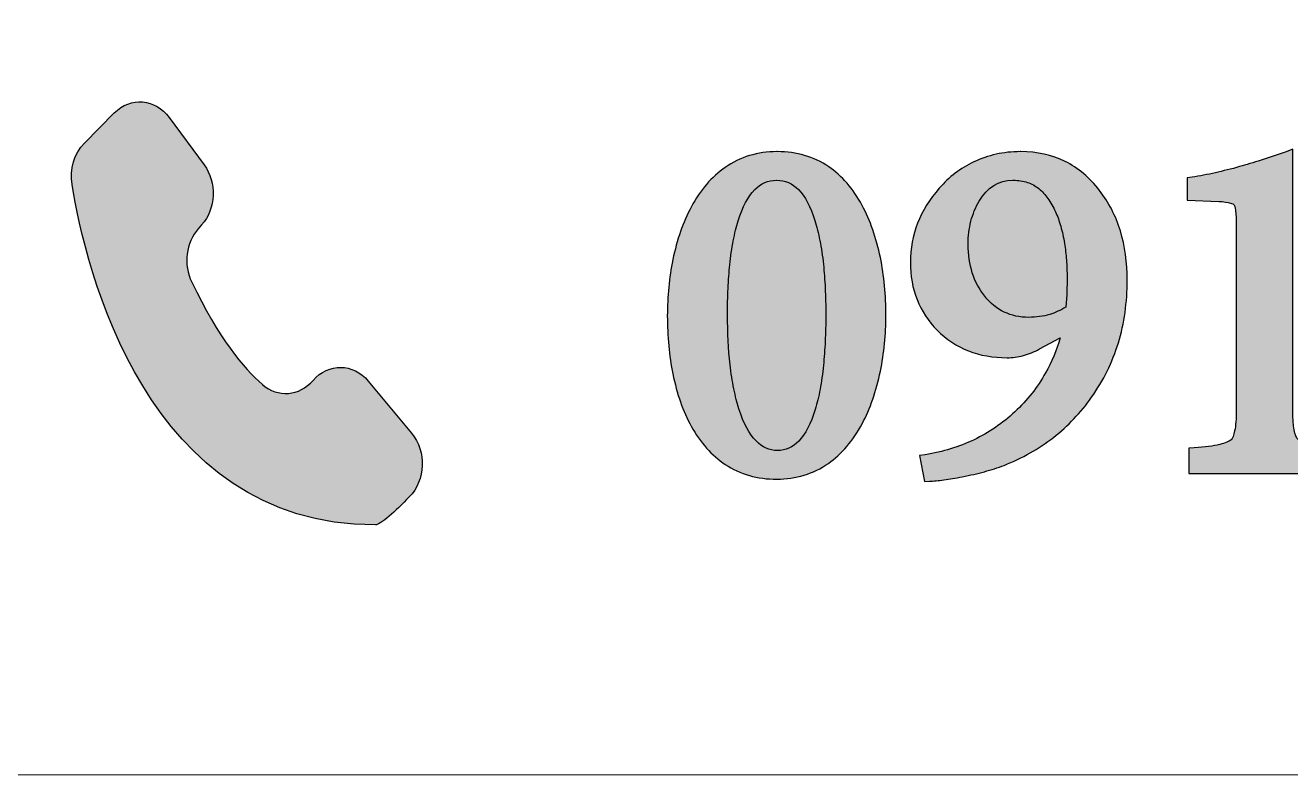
# Model space of a CAD drawing. Header units: millimetres. Extents: x -228 to -124, y -139 to -90.
# Drawn here: x -218.79 to -206.72, y -139.37 to -132.22 of the extents above; entities that cross this region are included whole.
import ezdxf

# ---------------------------------------------------------------- set-up
doc = ezdxf.new("R2010")
doc.units = ezdxf.units.MM
doc.header["$MEASUREMENT"] = 0
doc.layers.add('Layer 1', color=7, linetype='Continuous')

msp = doc.modelspace()

# ---------------------------------------------------------------- hatches: boundary and pattern name
at = {"layer": 'Layer 1', "true_color": 0x373435}
h = msp.add_hatch(color=250, dxfattribs=at)
edge = h.paths.add_edge_path()
edge.add_spline(control_points=[(-217.1407, -134.1575), (-217.1407, -134.1575), (-217.1084, -134.1214), (-217.1084, -134.1214), (-216.9712, -133.9662), (-216.9612, -133.7164), (-217.0854, -133.5479), (-217.0854, -133.5479), (-217.4168, -133.0972), (-217.4168, -133.0972), (-217.5501, -132.9157), (-217.7871, -132.8959), (-217.942, -133.0526), (-217.942, -133.0526), (-218.2268, -133.3401), (-218.2268, -133.3401), (-218.3249, -133.4392), (-218.3693, -133.5894), (-218.3452, -133.7367), (-218.2164, -134.5294), (-217.6403, -136.9851), (-215.4516, -136.9851), (-215.4023, -136.9851), (-215.2613, -136.8542), (-215.1282, -136.718), (-214.9723, -136.5587), (-214.9617, -136.283), (-215.1057, -136.1105), (-215.1057, -136.1105), (-215.5191, -135.6119), (-215.5191, -135.6119), (-215.6619, -135.4398), (-215.8989, -135.4368), (-216.0458, -135.6059), (-216.0458, -135.6059), (-216.0458, -135.6059), (-216.0458, -135.6059), (-216.1764, -135.7551), (-216.3824, -135.7729), (-216.5294, -135.6444), (-216.7064, -135.4902), (-216.9466, -135.2022), (-217.2036, -134.6672), (-217.2837, -134.5006), (-217.2587, -134.2915), (-217.1407, -134.1575)], knot_values=[0, 0, 0, 0, 0.0666667, 0.0666667, 0.0666667, 0.1333333, 0.1333333, 0.1333333, 0.2, 0.2, 0.2, 0.2666667, 0.2666667, 0.2666667, 0.3333333, 0.3333333, 0.3333333, 0.4, 0.4, 0.4, 0.4666667, 0.4666667, 0.4666667, 0.5333333, 0.5333333, 0.5333333, 0.6, 0.6, 0.6, 0.6666667, 0.6666667, 0.6666667, 0.7333333, 0.7333333, 0.7333333, 0.8, 0.8, 0.8, 0.8666667, 0.8666667, 0.8666667, 0.9333333, 0.9333333, 0.9333333, 1, 1, 1, 1], degree=3, periodic=1)
h = msp.add_hatch(color=250, dxfattribs=at)
edge = h.paths.add_edge_path()
edge.add_spline(control_points=[(-211.6159, -133.4225), (-211.5246, -133.4225), (-211.4381, -133.4346), (-211.3565, -133.4584), (-211.2745, -133.4824), (-211.1979, -133.5186), (-211.1274, -133.5663), (-211.0637, -133.6099), (-211.005, -133.6624), (-210.952, -133.724), (-210.8991, -133.7853), (-210.8511, -133.8558), (-210.8087, -133.9349), (-210.7703, -134.0066), (-210.736, -134.0846), (-210.707, -134.1678), (-210.678, -134.2502), (-210.6534, -134.3389), (-210.6339, -134.433), (-210.6164, -134.5192), (-210.6034, -134.6089), (-210.5946, -134.7028), (-210.5859, -134.796), (-210.5813, -134.8904), (-210.5813, -134.9854), (-210.5813, -135.0755), (-210.5859, -135.1657), (-210.5946, -135.2556), (-210.6032, -135.3443), (-210.6164, -135.432), (-210.6339, -135.5178), (-210.6536, -135.6132), (-210.6782, -135.7028), (-210.707, -135.786), (-210.736, -135.8699), (-210.7703, -135.948), (-210.8087, -136.0196), (-210.8523, -136.1013), (-210.9008, -136.1737), (-210.9537, -136.236), (-211.0078, -136.2994), (-211.0668, -136.3537), (-211.1302, -136.3976), (-211.202, -136.4475), (-211.2792, -136.4855), (-211.3613, -136.5104), (-211.4436, -136.5357), (-211.5309, -136.5485), (-211.6224, -136.5485), (-211.7147, -136.5485), (-211.8019, -136.5366), (-211.8834, -136.5134), (-211.9659, -136.4901), (-212.0427, -136.4546), (-212.1135, -136.4078), (-212.178, -136.3649), (-212.2379, -136.3125), (-212.2924, -136.2511), (-212.3462, -136.1905), (-212.3953, -136.1207), (-212.4386, -136.0427), (-212.4776, -135.9719), (-212.5118, -135.8945), (-212.5409, -135.8113), (-212.5698, -135.729), (-212.5944, -135.6392), (-212.6142, -135.5437), (-212.6314, -135.4574), (-212.6447, -135.3677), (-212.6533, -135.2752), (-212.6619, -135.1815), (-212.6665, -135.0858), (-212.6665, -134.9884), (-212.6665, -134.8973), (-212.6619, -134.8062), (-212.6533, -134.7159), (-212.6448, -134.6269), (-212.6314, -134.539), (-212.6142, -134.4528), (-212.5944, -134.3581), (-212.5698, -134.2688), (-212.5409, -134.1856), (-212.512, -134.1023), (-212.4777, -134.0237), (-212.439, -133.9509), (-212.3956, -133.8695), (-212.3467, -133.7972), (-212.2931, -133.7348), (-212.239, -133.6716), (-212.179, -133.6175), (-212.1141, -133.573), (-212.0426, -133.5231), (-211.965, -133.4853), (-211.883, -133.4602), (-211.8007, -133.4352), (-211.7135, -133.4225), (-211.6224, -133.4225), (-211.6224, -133.4225), (-211.6159, -133.4225), (-211.6159, -133.4225)], knot_values=[0, 0, 0, 0, 0.030303, 0.030303, 0.030303, 0.0606061, 0.0606061, 0.0606061, 0.0909091, 0.0909091, 0.0909091, 0.1212121, 0.1212121, 0.1212121, 0.1515152, 0.1515152, 0.1515152, 0.1818182, 0.1818182, 0.1818182, 0.2121212, 0.2121212, 0.2121212, 0.2424242, 0.2424242, 0.2424242, 0.2727273, 0.2727273, 0.2727273, 0.3030303, 0.3030303, 0.3030303, 0.3333333, 0.3333333, 0.3333333, 0.3636364, 0.3636364, 0.3636364, 0.3939394, 0.3939394, 0.3939394, 0.4242424, 0.4242424, 0.4242424, 0.4545455, 0.4545455, 0.4545455, 0.4848485, 0.4848485, 0.4848485, 0.5151515, 0.5151515, 0.5151515, 0.5454545, 0.5454545, 0.5454545, 0.5757576, 0.5757576, 0.5757576, 0.6060606, 0.6060606, 0.6060606, 0.6363636, 0.6363636, 0.6363636, 0.6666667, 0.6666667, 0.6666667, 0.6969697, 0.6969697, 0.6969697, 0.7272727, 0.7272727, 0.7272727, 0.7575758, 0.7575758, 0.7575758, 0.7878788, 0.7878788, 0.7878788, 0.8181818, 0.8181818, 0.8181818, 0.8484848, 0.8484848, 0.8484848, 0.8787879, 0.8787879, 0.8787879, 0.9090909, 0.9090909, 0.9090909, 0.9393939, 0.9393939, 0.9393939, 0.969697, 0.969697, 0.969697, 1, 1, 1, 1], degree=3, periodic=1)
h = msp.add_hatch(color=250, dxfattribs=at)
edge = h.paths.add_edge_path()
edge.add_spline(control_points=[(-209.2946, -133.4225), (-209.1391, -133.4225), (-208.9983, -133.4536), (-208.8727, -133.5155), (-208.7472, -133.5774), (-208.6372, -133.6702), (-208.5435, -133.7932), (-208.4556, -133.907), (-208.3891, -134.0358), (-208.3451, -134.1791), (-208.3015, -134.322), (-208.2793, -134.4789), (-208.2793, -134.6494), (-208.2793, -134.8612), (-208.3078, -135.0605), (-208.3643, -135.2468), (-208.421, -135.4336), (-208.5062, -135.6067), (-208.619, -135.7659), (-208.7223, -135.9132), (-208.8439, -136.0413), (-208.9832, -136.1498), (-209.1225, -136.2583), (-209.2797, -136.3474), (-209.4539, -136.4163), (-209.5133, -136.4389), (-209.5761, -136.4592), (-209.6421, -136.477), (-209.7073, -136.4947), (-209.7783, -136.5108), (-209.8539, -136.5251), (-209.9171, -136.5377), (-209.9754, -136.5477), (-210.0278, -136.5548), (-210.08, -136.5619), (-210.1269, -136.5664), (-210.1672, -136.5677), (-210.1672, -136.5677), (-210.2135, -136.5691), (-210.2135, -136.5691), (-210.2135, -136.5691), (-210.2625, -136.3233), (-210.2625, -136.3233), (-210.2625, -136.3233), (-210.2063, -136.3144), (-210.2063, -136.3144), (-210.0386, -136.2876), (-209.8832, -136.24), (-209.741, -136.1721), (-209.599, -136.1042), (-209.4689, -136.0152), (-209.3513, -135.9054), (-209.2336, -135.7954), (-209.136, -135.6716), (-209.0588, -135.5349), (-209.0005, -135.4316), (-208.9536, -135.3202), (-208.918, -135.2009), (-208.918, -135.2009), (-209.1152, -135.3058), (-209.1152, -135.3058), (-209.167, -135.3335), (-209.2188, -135.3543), (-209.2703, -135.3681), (-209.3224, -135.3821), (-209.3743, -135.3891), (-209.426, -135.3891), (-209.5607, -135.3891), (-209.6839, -135.3671), (-209.7949, -135.3235), (-209.9066, -135.2796), (-210.0058, -135.2137), (-210.0924, -135.1263), (-210.1776, -135.0411), (-210.2419, -134.9435), (-210.2846, -134.8344), (-210.3269, -134.7261), (-210.3484, -134.6066), (-210.3484, -134.4763), (-210.3484, -134.2177), (-210.2561, -133.9821), (-210.0722, -133.7712), (-210.0263, -133.7184), (-209.9752, -133.6705), (-209.9204, -133.6286), (-209.8663, -133.5874), (-209.8073, -133.5513), (-209.744, -133.521), (-209.6754, -133.4881), (-209.6037, -133.4634), (-209.5299, -133.4471), (-209.4562, -133.4309), (-209.3798, -133.4225), (-209.3011, -133.4225), (-209.3011, -133.4225), (-209.2946, -133.4225), (-209.2946, -133.4225)], knot_values=[0, 0, 0, 0, 0.03125, 0.03125, 0.03125, 0.0625, 0.0625, 0.0625, 0.09375, 0.09375, 0.09375, 0.125, 0.125, 0.125, 0.15625, 0.15625, 0.15625, 0.1875, 0.1875, 0.1875, 0.21875, 0.21875, 0.21875, 0.25, 0.25, 0.25, 0.28125, 0.28125, 0.28125, 0.3125, 0.3125, 0.3125, 0.34375, 0.34375, 0.34375, 0.375, 0.375, 0.375, 0.40625, 0.40625, 0.40625, 0.4375, 0.4375, 0.4375, 0.46875, 0.46875, 0.46875, 0.5, 0.5, 0.5, 0.53125, 0.53125, 0.53125, 0.5625, 0.5625, 0.5625, 0.59375, 0.59375, 0.59375, 0.625, 0.625, 0.625, 0.65625, 0.65625, 0.65625, 0.6875, 0.6875, 0.6875, 0.71875, 0.71875, 0.71875, 0.75, 0.75, 0.75, 0.78125, 0.78125, 0.78125, 0.8125, 0.8125, 0.8125, 0.84375, 0.84375, 0.84375, 0.875, 0.875, 0.875, 0.90625, 0.90625, 0.90625, 0.9375, 0.9375, 0.9375, 0.96875, 0.96875, 0.96875, 1, 1, 1, 1], degree=3, periodic=1)
h = msp.add_hatch(color=250, dxfattribs=at)
edge = h.paths.add_edge_path()
edge.add_spline(control_points=[(-207.6908, -136.4389), (-207.6908, -136.4389), (-207.6908, -136.2532), (-207.6908, -136.2532), (-207.6908, -136.2532), (-207.6398, -136.2496), (-207.6398, -136.2496), (-207.5387, -136.2426), (-207.4574, -136.2315), (-207.3974, -136.217), (-207.3431, -136.204), (-207.3068, -136.1888), (-207.2896, -136.1721), (-207.2753, -136.1586), (-207.2635, -136.1302), (-207.2549, -136.0878), (-207.2447, -136.0381), (-207.2394, -135.9714), (-207.2394, -135.8882), (-207.2394, -135.8882), (-207.2394, -134.1209), (-207.2394, -134.1209), (-207.2394, -134.0619), (-207.2421, -134.0151), (-207.2473, -133.9811), (-207.2516, -133.9529), (-207.2569, -133.9345), (-207.2628, -133.927), (-207.2663, -133.9226), (-207.2773, -133.9177), (-207.2959, -133.9125), (-207.3222, -133.9053), (-207.3591, -133.9), (-207.4056, -133.897), (-207.4056, -133.897), (-207.7069, -133.8856), (-207.7069, -133.8856), (-207.7069, -133.8856), (-207.7069, -133.6736), (-207.7069, -133.6736), (-207.7069, -133.6736), (-207.6607, -133.6664), (-207.6607, -133.6664), (-207.5887, -133.6551), (-207.5146, -133.6407), (-207.4391, -133.624), (-207.364, -133.6071), (-207.287, -133.5876), (-207.209, -133.5656), (-207.1448, -133.5481), (-207.0757, -133.5273), (-207.0019, -133.5037), (-206.9272, -133.4798), (-206.851, -133.4536), (-206.7739, -133.426), (-206.7739, -133.426), (-206.7006, -133.3996), (-206.7006, -133.3996), (-206.7006, -133.3996), (-206.7006, -135.8882), (-206.7006, -135.8882), (-206.7006, -136.045), (-206.6831, -136.1394), (-206.6482, -136.1711), (-206.6301, -136.1886), (-206.5937, -136.2036), (-206.5387, -136.2167), (-206.4781, -136.2315), (-206.3963, -136.2426), (-206.2941, -136.2496), (-206.2941, -136.2496), (-206.2429, -136.2531), (-206.2429, -136.2531), (-206.2429, -136.2531), (-206.2429, -136.4937), (-206.2429, -136.4937), (-206.2429, -136.4937), (-207.6908, -136.4937), (-207.6908, -136.4937), (-207.6908, -136.4937), (-207.6908, -136.4389), (-207.6908, -136.4389)], knot_values=[0, 0, 0, 0, 0.037037, 0.037037, 0.037037, 0.0740741, 0.0740741, 0.0740741, 0.1111111, 0.1111111, 0.1111111, 0.1481481, 0.1481481, 0.1481481, 0.1851852, 0.1851852, 0.1851852, 0.2222222, 0.2222222, 0.2222222, 0.2592593, 0.2592593, 0.2592593, 0.2962963, 0.2962963, 0.2962963, 0.3333333, 0.3333333, 0.3333333, 0.3703704, 0.3703704, 0.3703704, 0.4074074, 0.4074074, 0.4074074, 0.4444444, 0.4444444, 0.4444444, 0.4814815, 0.4814815, 0.4814815, 0.5185185, 0.5185185, 0.5185185, 0.5555556, 0.5555556, 0.5555556, 0.5925926, 0.5925926, 0.5925926, 0.6296296, 0.6296296, 0.6296296, 0.6666667, 0.6666667, 0.6666667, 0.7037037, 0.7037037, 0.7037037, 0.7407407, 0.7407407, 0.7407407, 0.7777778, 0.7777778, 0.7777778, 0.8148148, 0.8148148, 0.8148148, 0.8518519, 0.8518519, 0.8518519, 0.8888889, 0.8888889, 0.8888889, 0.9259259, 0.9259259, 0.9259259, 0.962963, 0.962963, 0.962963, 1, 1, 1, 1], degree=3, periodic=1)
h = msp.add_hatch(color=250, dxfattribs=at)
edge = h.paths.add_edge_path()
edge.add_spline(control_points=[(-211.6256, -133.6954), (-211.7053, -133.6954), (-211.7745, -133.7253), (-211.8329, -133.785), (-211.896, -133.8495), (-211.9483, -133.9489), (-211.9895, -134.0824), (-212.0078, -134.1398), (-212.0239, -134.2037), (-212.0376, -134.2737), (-212.0511, -134.3442), (-212.0623, -134.4206), (-212.0707, -134.5013), (-212.0779, -134.573), (-212.0836, -134.6492), (-212.0872, -134.7292), (-212.0907, -134.8075), (-212.0925, -134.891), (-212.0925, -134.979), (-212.0925, -135.1504), (-212.084, -135.3094), (-212.0675, -135.4561), (-212.0583, -135.5368), (-212.0462, -135.6132), (-212.032, -135.6847), (-212.0178, -135.7559), (-212.0014, -135.8205), (-211.9832, -135.878), (-211.939, -136.015), (-211.8845, -136.117), (-211.8206, -136.1833), (-211.7617, -136.2443), (-211.6934, -136.275), (-211.6159, -136.275), (-211.5375, -136.275), (-211.4693, -136.2445), (-211.4113, -136.1842), (-211.3486, -136.1186), (-211.2962, -136.0175), (-211.2552, -135.8821), (-211.2378, -135.8233), (-211.2221, -135.759), (-211.2094, -135.6903), (-211.1965, -135.6195), (-211.1856, -135.5427), (-211.1774, -135.4604), (-211.1702, -135.3884), (-211.1643, -135.3119), (-211.1607, -135.2312), (-211.1571, -135.1522), (-211.1552, -135.068), (-211.1552, -134.979), (-211.1552, -134.8897), (-211.1571, -134.8054), (-211.1607, -134.7265), (-211.1643, -134.6461), (-211.1702, -134.57), (-211.1772, -134.4984), (-211.1866, -134.4171), (-211.1982, -134.341), (-211.2117, -134.2709), (-211.225, -134.2019), (-211.2408, -134.1377), (-211.2585, -134.0793), (-211.3004, -133.9469), (-211.3533, -133.8485), (-211.4164, -133.7846), (-211.4748, -133.7253), (-211.5436, -133.6954), (-211.6224, -133.6954), (-211.6224, -133.6954), (-211.6256, -133.6954), (-211.6256, -133.6954)], knot_values=[0, 0, 0, 0, 0.0416667, 0.0416667, 0.0416667, 0.0833333, 0.0833333, 0.0833333, 0.125, 0.125, 0.125, 0.1666667, 0.1666667, 0.1666667, 0.2083333, 0.2083333, 0.2083333, 0.25, 0.25, 0.25, 0.2916667, 0.2916667, 0.2916667, 0.3333333, 0.3333333, 0.3333333, 0.375, 0.375, 0.375, 0.4166667, 0.4166667, 0.4166667, 0.4583333, 0.4583333, 0.4583333, 0.5, 0.5, 0.5, 0.5416667, 0.5416667, 0.5416667, 0.5833333, 0.5833333, 0.5833333, 0.625, 0.625, 0.625, 0.6666667, 0.6666667, 0.6666667, 0.7083333, 0.7083333, 0.7083333, 0.75, 0.75, 0.75, 0.7916667, 0.7916667, 0.7916667, 0.8333333, 0.8333333, 0.8333333, 0.875, 0.875, 0.875, 0.9166667, 0.9166667, 0.9166667, 0.9583333, 0.9583333, 0.9583333, 1, 1, 1, 1], degree=3, periodic=1)
h = msp.add_hatch(color=250, dxfattribs=at)
edge = h.paths.add_edge_path()
edge.add_spline(control_points=[(-209.3715, -133.6954), (-209.5064, -133.6954), (-209.6136, -133.7621), (-209.6926, -133.8955), (-209.727, -133.9549), (-209.7534, -134.0193), (-209.7706, -134.0872), (-209.788, -134.1557), (-209.797, -134.2289), (-209.797, -134.3063), (-209.797, -134.4056), (-209.7837, -134.4966), (-209.7572, -134.579), (-209.7311, -134.6605), (-209.6915, -134.7349), (-209.6394, -134.8008), (-209.5847, -134.8691), (-209.5221, -134.9203), (-209.4526, -134.9537), (-209.3833, -134.9872), (-209.3048, -135.0041), (-209.2178, -135.0041), (-209.1474, -135.0041), (-209.0808, -134.9947), (-209.0188, -134.976), (-208.9651, -134.9598), (-208.914, -134.9363), (-208.8662, -134.9058), (-208.8662, -134.9058), (-208.8572, -134.7868), (-208.8572, -134.7868), (-208.8572, -134.7868), (-208.8533, -134.6236), (-208.8533, -134.6236), (-208.8533, -134.5675), (-208.8555, -134.512), (-208.8595, -134.4579), (-208.8635, -134.4026), (-208.87, -134.3495), (-208.8779, -134.299), (-208.8871, -134.2409), (-208.8991, -134.1859), (-208.9134, -134.135), (-208.9275, -134.0852), (-208.9445, -134.0387), (-208.9637, -133.9961), (-208.985, -133.9492), (-209.0094, -133.9064), (-209.0366, -133.8686), (-209.0622, -133.8328), (-209.0907, -133.8018), (-209.1212, -133.7756), (-209.1556, -133.7489), (-209.1929, -133.7287), (-209.2323, -133.7155), (-209.2732, -133.7023), (-209.3176, -133.6954), (-209.365, -133.6954), (-209.365, -133.6954), (-209.3715, -133.6954), (-209.3715, -133.6954)], knot_values=[0, 0, 0, 0, 0.05, 0.05, 0.05, 0.1, 0.1, 0.1, 0.15, 0.15, 0.15, 0.2, 0.2, 0.2, 0.25, 0.25, 0.25, 0.3, 0.3, 0.3, 0.35, 0.35, 0.35, 0.4, 0.4, 0.4, 0.45, 0.45, 0.45, 0.5, 0.5, 0.5, 0.55, 0.55, 0.55, 0.6, 0.6, 0.6, 0.65, 0.65, 0.65, 0.7, 0.7, 0.7, 0.75, 0.75, 0.75, 0.8, 0.8, 0.8, 0.85, 0.85, 0.85, 0.9, 0.9, 0.9, 0.95, 0.95, 0.95, 1, 1, 1, 1], degree=3, periodic=1)

# ---------------------------------------------------------------- linework, layer by layer
at = {"layer": 'Layer 1', "color": 250, "lineweight": 18}
msp.add_open_spline([(-224.1676, -89.5688), (-224.1676, -89.5688), (-181.8748, -89.5688), (-181.8748, -89.5688), (-179.8103, -89.5688), (-178.1212, -91.258), (-178.1212, -93.3226), (-178.1212, -93.3226), (-178.1212, -135.615), (-178.1212, -135.615), (-178.1212, -137.6796), (-179.8103, -139.3688), (-181.8748, -139.3688), (-181.8748, -139.3688), (-224.1676, -139.3688), (-224.1676, -139.3688), (-226.2321, -139.3688), (-227.9212, -137.6796), (-227.9212, -135.615), (-227.9212, -135.615), (-227.9212, -93.3226), (-227.9212, -93.3226), (-227.9212, -91.258), (-226.2321, -89.5688), (-224.1676, -89.5688)], degree=3, knots=[0, 0, 0, 0, 0.125, 0.125, 0.125, 0.25, 0.25, 0.25, 0.375, 0.375, 0.375, 0.5, 0.5, 0.5, 0.625, 0.625, 0.625, 0.75, 0.75, 0.75, 0.875, 0.875, 0.875, 1, 1, 1, 1], dxfattribs=at)
at = {"layer": 'Layer 1', "color": 250}
for points, knots in [([(-217.1407, -134.1575), (-217.1407, -134.1575), (-217.1084, -134.1214), (-217.1084, -134.1214), (-216.9712, -133.9662), (-216.9612, -133.7164), (-217.0854, -133.5479), (-217.0854, -133.5479), (-217.4168, -133.0972), (-217.4168, -133.0972), (-217.5501, -132.9157), (-217.7871, -132.8959), (-217.942, -133.0526), (-217.942, -133.0526), (-218.2268, -133.3401), (-218.2268, -133.3401), (-218.3249, -133.4392), (-218.3693, -133.5894), (-218.3452, -133.7367), (-218.2164, -134.5294), (-217.6403, -136.9851), (-215.4516, -136.9851), (-215.4023, -136.9851), (-215.2613, -136.8542), (-215.1282, -136.718), (-214.9723, -136.5587), (-214.9617, -136.283), (-215.1057, -136.1105), (-215.1057, -136.1105), (-215.5191, -135.6119), (-215.5191, -135.6119), (-215.6619, -135.4398), (-215.8989, -135.4368), (-216.0458, -135.6059), (-216.0458, -135.6059), (-216.0458, -135.6059), (-216.0458, -135.6059), (-216.1764, -135.7551), (-216.3824, -135.7729), (-216.5294, -135.6444), (-216.7064, -135.4902), (-216.9466, -135.2022), (-217.2036, -134.6672), (-217.2837, -134.5006), (-217.2587, -134.2915), (-217.1407, -134.1575)], [0, 0, 0, 0, 0.0666667, 0.0666667, 0.0666667, 0.1333333, 0.1333333, 0.1333333, 0.2, 0.2, 0.2, 0.2666667, 0.2666667, 0.2666667, 0.3333333, 0.3333333, 0.3333333, 0.4, 0.4, 0.4, 0.4666667, 0.4666667, 0.4666667, 0.5333333, 0.5333333, 0.5333333, 0.6, 0.6, 0.6, 0.6666667, 0.6666667, 0.6666667, 0.7333333, 0.7333333, 0.7333333, 0.8, 0.8, 0.8, 0.8666667, 0.8666667, 0.8666667, 0.9333333, 0.9333333, 0.9333333, 1, 1, 1, 1]), ([(-211.6159, -133.4225), (-211.5246, -133.4225), (-211.4381, -133.4346), (-211.3565, -133.4584), (-211.2745, -133.4824), (-211.1979, -133.5186), (-211.1274, -133.5663), (-211.0637, -133.6099), (-211.005, -133.6624), (-210.952, -133.724), (-210.8991, -133.7853), (-210.8511, -133.8558), (-210.8087, -133.9349), (-210.7703, -134.0066), (-210.736, -134.0846), (-210.707, -134.1678), (-210.678, -134.2502), (-210.6534, -134.3389), (-210.6339, -134.433), (-210.6164, -134.5192), (-210.6034, -134.6089), (-210.5946, -134.7028), (-210.5859, -134.796), (-210.5813, -134.8904), (-210.5813, -134.9854), (-210.5813, -135.0755), (-210.5859, -135.1657), (-210.5946, -135.2556), (-210.6032, -135.3443), (-210.6164, -135.432), (-210.6339, -135.5178), (-210.6536, -135.6132), (-210.6782, -135.7028), (-210.707, -135.786), (-210.736, -135.8699), (-210.7703, -135.948), (-210.8087, -136.0196), (-210.8523, -136.1013), (-210.9008, -136.1737), (-210.9537, -136.236), (-211.0078, -136.2994), (-211.0668, -136.3537), (-211.1302, -136.3976), (-211.202, -136.4475), (-211.2792, -136.4855), (-211.3613, -136.5104), (-211.4436, -136.5357), (-211.5309, -136.5485), (-211.6224, -136.5485), (-211.7147, -136.5485), (-211.8019, -136.5366), (-211.8834, -136.5134), (-211.9659, -136.4901), (-212.0427, -136.4546), (-212.1135, -136.4078), (-212.178, -136.3649), (-212.2379, -136.3125), (-212.2924, -136.2511), (-212.3462, -136.1905), (-212.3953, -136.1207), (-212.4386, -136.0427), (-212.4776, -135.9719), (-212.5118, -135.8945), (-212.5409, -135.8113), (-212.5698, -135.729), (-212.5944, -135.6392), (-212.6142, -135.5437), (-212.6314, -135.4574), (-212.6447, -135.3677), (-212.6533, -135.2752), (-212.6619, -135.1815), (-212.6665, -135.0858), (-212.6665, -134.9884), (-212.6665, -134.8973), (-212.6619, -134.8062), (-212.6533, -134.7159), (-212.6448, -134.6269), (-212.6314, -134.539), (-212.6142, -134.4528), (-212.5944, -134.3581), (-212.5698, -134.2688), (-212.5409, -134.1856), (-212.512, -134.1023), (-212.4777, -134.0237), (-212.439, -133.9509), (-212.3956, -133.8695), (-212.3467, -133.7972), (-212.2931, -133.7348), (-212.239, -133.6716), (-212.179, -133.6175), (-212.1141, -133.573), (-212.0426, -133.5231), (-211.965, -133.4853), (-211.883, -133.4602), (-211.8007, -133.4352), (-211.7135, -133.4225), (-211.6224, -133.4225), (-211.6224, -133.4225), (-211.6159, -133.4225), (-211.6159, -133.4225)], [0, 0, 0, 0, 0.030303, 0.030303, 0.030303, 0.0606061, 0.0606061, 0.0606061, 0.0909091, 0.0909091, 0.0909091, 0.1212121, 0.1212121, 0.1212121, 0.1515152, 0.1515152, 0.1515152, 0.1818182, 0.1818182, 0.1818182, 0.2121212, 0.2121212, 0.2121212, 0.2424242, 0.2424242, 0.2424242, 0.2727273, 0.2727273, 0.2727273, 0.3030303, 0.3030303, 0.3030303, 0.3333333, 0.3333333, 0.3333333, 0.3636364, 0.3636364, 0.3636364, 0.3939394, 0.3939394, 0.3939394, 0.4242424, 0.4242424, 0.4242424, 0.4545455, 0.4545455, 0.4545455, 0.4848485, 0.4848485, 0.4848485, 0.5151515, 0.5151515, 0.5151515, 0.5454545, 0.5454545, 0.5454545, 0.5757576, 0.5757576, 0.5757576, 0.6060606, 0.6060606, 0.6060606, 0.6363636, 0.6363636, 0.6363636, 0.6666667, 0.6666667, 0.6666667, 0.6969697, 0.6969697, 0.6969697, 0.7272727, 0.7272727, 0.7272727, 0.7575758, 0.7575758, 0.7575758, 0.7878788, 0.7878788, 0.7878788, 0.8181818, 0.8181818, 0.8181818, 0.8484848, 0.8484848, 0.8484848, 0.8787879, 0.8787879, 0.8787879, 0.9090909, 0.9090909, 0.9090909, 0.9393939, 0.9393939, 0.9393939, 0.969697, 0.969697, 0.969697, 1, 1, 1, 1]), ([(-209.2946, -133.4225), (-209.1391, -133.4225), (-208.9983, -133.4536), (-208.8727, -133.5155), (-208.7472, -133.5774), (-208.6372, -133.6702), (-208.5435, -133.7932), (-208.4556, -133.907), (-208.3891, -134.0358), (-208.3451, -134.1791), (-208.3015, -134.322), (-208.2793, -134.4789), (-208.2793, -134.6494), (-208.2793, -134.8612), (-208.3078, -135.0605), (-208.3643, -135.2468), (-208.421, -135.4336), (-208.5062, -135.6067), (-208.619, -135.7659), (-208.7223, -135.9132), (-208.8439, -136.0413), (-208.9832, -136.1498), (-209.1225, -136.2583), (-209.2797, -136.3474), (-209.4539, -136.4163), (-209.5133, -136.4389), (-209.5761, -136.4592), (-209.6421, -136.477), (-209.7073, -136.4947), (-209.7783, -136.5108), (-209.8539, -136.5251), (-209.9171, -136.5377), (-209.9754, -136.5477), (-210.0278, -136.5548), (-210.08, -136.5619), (-210.1269, -136.5664), (-210.1672, -136.5677), (-210.1672, -136.5677), (-210.2135, -136.5691), (-210.2135, -136.5691), (-210.2135, -136.5691), (-210.2625, -136.3233), (-210.2625, -136.3233), (-210.2625, -136.3233), (-210.2063, -136.3144), (-210.2063, -136.3144), (-210.0386, -136.2876), (-209.8832, -136.24), (-209.741, -136.1721), (-209.599, -136.1042), (-209.4689, -136.0152), (-209.3513, -135.9054), (-209.2336, -135.7954), (-209.136, -135.6716), (-209.0588, -135.5349), (-209.0005, -135.4316), (-208.9536, -135.3202), (-208.918, -135.2009), (-208.918, -135.2009), (-209.1152, -135.3058), (-209.1152, -135.3058), (-209.167, -135.3335), (-209.2188, -135.3543), (-209.2703, -135.3681), (-209.3224, -135.3821), (-209.3743, -135.3891), (-209.426, -135.3891), (-209.5607, -135.3891), (-209.6839, -135.3671), (-209.7949, -135.3235), (-209.9066, -135.2796), (-210.0058, -135.2137), (-210.0924, -135.1263), (-210.1776, -135.0411), (-210.2419, -134.9435), (-210.2846, -134.8344), (-210.3269, -134.7261), (-210.3484, -134.6066), (-210.3484, -134.4763), (-210.3484, -134.2177), (-210.2561, -133.9821), (-210.0722, -133.7712), (-210.0263, -133.7184), (-209.9752, -133.6705), (-209.9204, -133.6286), (-209.8663, -133.5874), (-209.8073, -133.5513), (-209.744, -133.521), (-209.6754, -133.4881), (-209.6037, -133.4634), (-209.5299, -133.4471), (-209.4562, -133.4309), (-209.3798, -133.4225), (-209.3011, -133.4225), (-209.3011, -133.4225), (-209.2946, -133.4225), (-209.2946, -133.4225)], [0, 0, 0, 0, 0.03125, 0.03125, 0.03125, 0.0625, 0.0625, 0.0625, 0.09375, 0.09375, 0.09375, 0.125, 0.125, 0.125, 0.15625, 0.15625, 0.15625, 0.1875, 0.1875, 0.1875, 0.21875, 0.21875, 0.21875, 0.25, 0.25, 0.25, 0.28125, 0.28125, 0.28125, 0.3125, 0.3125, 0.3125, 0.34375, 0.34375, 0.34375, 0.375, 0.375, 0.375, 0.40625, 0.40625, 0.40625, 0.4375, 0.4375, 0.4375, 0.46875, 0.46875, 0.46875, 0.5, 0.5, 0.5, 0.53125, 0.53125, 0.53125, 0.5625, 0.5625, 0.5625, 0.59375, 0.59375, 0.59375, 0.625, 0.625, 0.625, 0.65625, 0.65625, 0.65625, 0.6875, 0.6875, 0.6875, 0.71875, 0.71875, 0.71875, 0.75, 0.75, 0.75, 0.78125, 0.78125, 0.78125, 0.8125, 0.8125, 0.8125, 0.84375, 0.84375, 0.84375, 0.875, 0.875, 0.875, 0.90625, 0.90625, 0.90625, 0.9375, 0.9375, 0.9375, 0.96875, 0.96875, 0.96875, 1, 1, 1, 1]), ([(-207.6908, -136.4389), (-207.6908, -136.4389), (-207.6908, -136.2532), (-207.6908, -136.2532), (-207.6908, -136.2532), (-207.6398, -136.2496), (-207.6398, -136.2496), (-207.5387, -136.2426), (-207.4574, -136.2315), (-207.3974, -136.217), (-207.3431, -136.204), (-207.3068, -136.1888), (-207.2896, -136.1721), (-207.2753, -136.1586), (-207.2635, -136.1302), (-207.2549, -136.0878), (-207.2447, -136.0381), (-207.2394, -135.9714), (-207.2394, -135.8882), (-207.2394, -135.8882), (-207.2394, -134.1209), (-207.2394, -134.1209), (-207.2394, -134.0619), (-207.2421, -134.0151), (-207.2473, -133.9811), (-207.2516, -133.9529), (-207.2569, -133.9345), (-207.2628, -133.927), (-207.2663, -133.9226), (-207.2773, -133.9177), (-207.2959, -133.9125), (-207.3222, -133.9053), (-207.3591, -133.9), (-207.4056, -133.897), (-207.4056, -133.897), (-207.7069, -133.8856), (-207.7069, -133.8856), (-207.7069, -133.8856), (-207.7069, -133.6736), (-207.7069, -133.6736), (-207.7069, -133.6736), (-207.6607, -133.6664), (-207.6607, -133.6664), (-207.5887, -133.6551), (-207.5146, -133.6407), (-207.4391, -133.624), (-207.364, -133.6071), (-207.287, -133.5876), (-207.209, -133.5656), (-207.1448, -133.5481), (-207.0757, -133.5273), (-207.0019, -133.5037), (-206.9272, -133.4798), (-206.851, -133.4536), (-206.7739, -133.426), (-206.7739, -133.426), (-206.7006, -133.3996), (-206.7006, -133.3996), (-206.7006, -133.3996), (-206.7006, -135.8882), (-206.7006, -135.8882), (-206.7006, -136.045), (-206.6831, -136.1394), (-206.6482, -136.1711), (-206.6301, -136.1886), (-206.5937, -136.2036), (-206.5387, -136.2167), (-206.4781, -136.2315), (-206.3963, -136.2426), (-206.2941, -136.2496), (-206.2941, -136.2496), (-206.2429, -136.2531), (-206.2429, -136.2531), (-206.2429, -136.2531), (-206.2429, -136.4937), (-206.2429, -136.4937), (-206.2429, -136.4937), (-207.6908, -136.4937), (-207.6908, -136.4937), (-207.6908, -136.4937), (-207.6908, -136.4389), (-207.6908, -136.4389)], [0, 0, 0, 0, 0.037037, 0.037037, 0.037037, 0.0740741, 0.0740741, 0.0740741, 0.1111111, 0.1111111, 0.1111111, 0.1481481, 0.1481481, 0.1481481, 0.1851852, 0.1851852, 0.1851852, 0.2222222, 0.2222222, 0.2222222, 0.2592593, 0.2592593, 0.2592593, 0.2962963, 0.2962963, 0.2962963, 0.3333333, 0.3333333, 0.3333333, 0.3703704, 0.3703704, 0.3703704, 0.4074074, 0.4074074, 0.4074074, 0.4444444, 0.4444444, 0.4444444, 0.4814815, 0.4814815, 0.4814815, 0.5185185, 0.5185185, 0.5185185, 0.5555556, 0.5555556, 0.5555556, 0.5925926, 0.5925926, 0.5925926, 0.6296296, 0.6296296, 0.6296296, 0.6666667, 0.6666667, 0.6666667, 0.7037037, 0.7037037, 0.7037037, 0.7407407, 0.7407407, 0.7407407, 0.7777778, 0.7777778, 0.7777778, 0.8148148, 0.8148148, 0.8148148, 0.8518519, 0.8518519, 0.8518519, 0.8888889, 0.8888889, 0.8888889, 0.9259259, 0.9259259, 0.9259259, 0.962963, 0.962963, 0.962963, 1, 1, 1, 1]), ([(-211.6256, -133.6954), (-211.7053, -133.6954), (-211.7745, -133.7253), (-211.8329, -133.785), (-211.896, -133.8495), (-211.9483, -133.9489), (-211.9895, -134.0824), (-212.0078, -134.1398), (-212.0239, -134.2037), (-212.0376, -134.2737), (-212.0511, -134.3442), (-212.0623, -134.4206), (-212.0707, -134.5013), (-212.0779, -134.573), (-212.0836, -134.6492), (-212.0872, -134.7292), (-212.0907, -134.8075), (-212.0925, -134.891), (-212.0925, -134.979), (-212.0925, -135.1504), (-212.084, -135.3094), (-212.0675, -135.4561), (-212.0583, -135.5368), (-212.0462, -135.6132), (-212.032, -135.6847), (-212.0178, -135.7559), (-212.0014, -135.8205), (-211.9832, -135.878), (-211.939, -136.015), (-211.8845, -136.117), (-211.8206, -136.1833), (-211.7617, -136.2443), (-211.6934, -136.275), (-211.6159, -136.275), (-211.5375, -136.275), (-211.4693, -136.2445), (-211.4113, -136.1842), (-211.3486, -136.1186), (-211.2962, -136.0175), (-211.2552, -135.8821), (-211.2378, -135.8233), (-211.2221, -135.759), (-211.2094, -135.6903), (-211.1965, -135.6195), (-211.1856, -135.5427), (-211.1774, -135.4604), (-211.1702, -135.3884), (-211.1643, -135.3119), (-211.1607, -135.2312), (-211.1571, -135.1522), (-211.1552, -135.068), (-211.1552, -134.979), (-211.1552, -134.8897), (-211.1571, -134.8054), (-211.1607, -134.7265), (-211.1643, -134.6461), (-211.1702, -134.57), (-211.1772, -134.4984), (-211.1866, -134.4171), (-211.1982, -134.341), (-211.2117, -134.2709), (-211.225, -134.2019), (-211.2408, -134.1377), (-211.2585, -134.0793), (-211.3004, -133.9469), (-211.3533, -133.8485), (-211.4164, -133.7846), (-211.4748, -133.7253), (-211.5436, -133.6954), (-211.6224, -133.6954), (-211.6224, -133.6954), (-211.6256, -133.6954), (-211.6256, -133.6954)], [0, 0, 0, 0, 0.0416667, 0.0416667, 0.0416667, 0.0833333, 0.0833333, 0.0833333, 0.125, 0.125, 0.125, 0.1666667, 0.1666667, 0.1666667, 0.2083333, 0.2083333, 0.2083333, 0.25, 0.25, 0.25, 0.2916667, 0.2916667, 0.2916667, 0.3333333, 0.3333333, 0.3333333, 0.375, 0.375, 0.375, 0.4166667, 0.4166667, 0.4166667, 0.4583333, 0.4583333, 0.4583333, 0.5, 0.5, 0.5, 0.5416667, 0.5416667, 0.5416667, 0.5833333, 0.5833333, 0.5833333, 0.625, 0.625, 0.625, 0.6666667, 0.6666667, 0.6666667, 0.7083333, 0.7083333, 0.7083333, 0.75, 0.75, 0.75, 0.7916667, 0.7916667, 0.7916667, 0.8333333, 0.8333333, 0.8333333, 0.875, 0.875, 0.875, 0.9166667, 0.9166667, 0.9166667, 0.9583333, 0.9583333, 0.9583333, 1, 1, 1, 1]), ([(-209.3715, -133.6954), (-209.5064, -133.6954), (-209.6136, -133.7621), (-209.6926, -133.8955), (-209.727, -133.9549), (-209.7534, -134.0193), (-209.7706, -134.0872), (-209.788, -134.1557), (-209.797, -134.2289), (-209.797, -134.3063), (-209.797, -134.4056), (-209.7837, -134.4966), (-209.7572, -134.579), (-209.7311, -134.6605), (-209.6915, -134.7349), (-209.6394, -134.8008), (-209.5847, -134.8691), (-209.5221, -134.9203), (-209.4526, -134.9537), (-209.3833, -134.9872), (-209.3048, -135.0041), (-209.2178, -135.0041), (-209.1474, -135.0041), (-209.0808, -134.9947), (-209.0188, -134.976), (-208.9651, -134.9598), (-208.914, -134.9363), (-208.8662, -134.9058), (-208.8662, -134.9058), (-208.8572, -134.7868), (-208.8572, -134.7868), (-208.8572, -134.7868), (-208.8533, -134.6236), (-208.8533, -134.6236), (-208.8533, -134.5675), (-208.8555, -134.512), (-208.8595, -134.4579), (-208.8635, -134.4026), (-208.87, -134.3495), (-208.8779, -134.299), (-208.8871, -134.2409), (-208.8991, -134.1859), (-208.9134, -134.135), (-208.9275, -134.0852), (-208.9445, -134.0387), (-208.9637, -133.9961), (-208.985, -133.9492), (-209.0094, -133.9064), (-209.0366, -133.8686), (-209.0622, -133.8328), (-209.0907, -133.8018), (-209.1212, -133.7756), (-209.1556, -133.7489), (-209.1929, -133.7287), (-209.2323, -133.7155), (-209.2732, -133.7023), (-209.3176, -133.6954), (-209.365, -133.6954), (-209.365, -133.6954), (-209.3715, -133.6954), (-209.3715, -133.6954)], [0, 0, 0, 0, 0.05, 0.05, 0.05, 0.1, 0.1, 0.1, 0.15, 0.15, 0.15, 0.2, 0.2, 0.2, 0.25, 0.25, 0.25, 0.3, 0.3, 0.3, 0.35, 0.35, 0.35, 0.4, 0.4, 0.4, 0.45, 0.45, 0.45, 0.5, 0.5, 0.5, 0.55, 0.55, 0.55, 0.6, 0.6, 0.6, 0.65, 0.65, 0.65, 0.7, 0.7, 0.7, 0.75, 0.75, 0.75, 0.8, 0.8, 0.8, 0.85, 0.85, 0.85, 0.9, 0.9, 0.9, 0.95, 0.95, 0.95, 1, 1, 1, 1])]:
    msp.add_open_spline(points, degree=3, knots=knots, dxfattribs=at)

doc.saveas('drawing.dxf')
